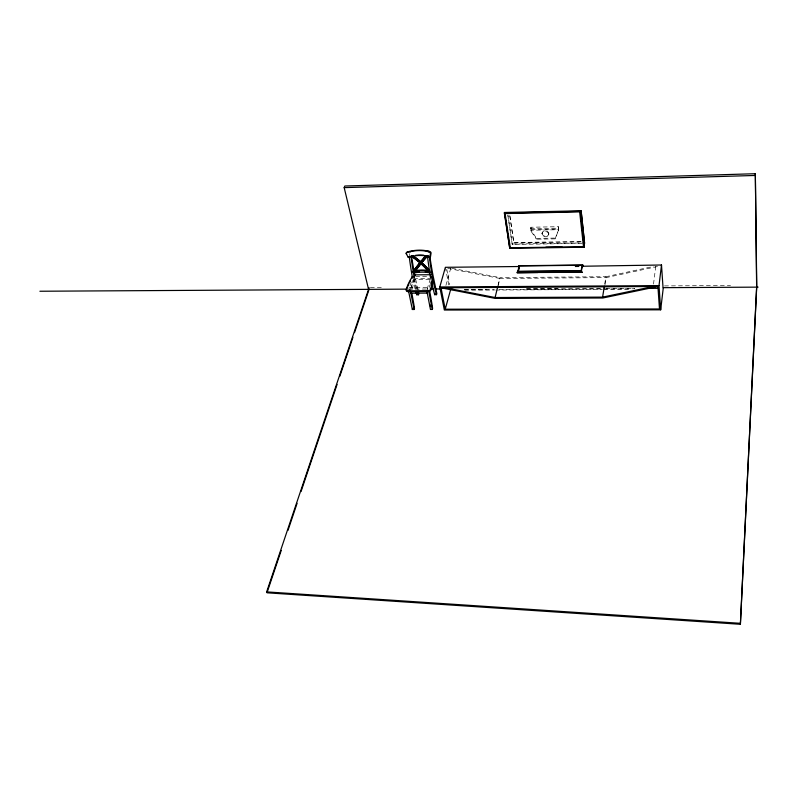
<?xml version="1.0" encoding="UTF-8"?>
<svg xmlns="http://www.w3.org/2000/svg" width="798" height="798" viewBox="0 0 798 798"><rect width="100%" height="100%" fill="white"/><g stroke="black" fill="none" stroke-linecap="round" stroke-linejoin="round"><path stroke-width="0.6" stroke-dasharray="3.99 2.99" d="M653.522 284.098L655.806 265.934M604.734 283.918L605.891 276.726L653.372 266.452M604.974 284.806L606.131 277.604L660.425 265.884M555.099 238.871L558.63 229.714L531.089 230.233L536.575 238.393L536.406 239.181L555.099 238.871L558.46 230.512L558.47 226.712L530.909 227.24L530.909 231.021L536.406 239.181M558.46 230.512L558.47 226.712M548.725 234.562L548.805 233.305A3.392 2.643 9.5 0 0 545.333 230.871A3.392 2.643 9.5 0 0 542.121 233.096L542.032 234.353A3.392 2.643 9.5 0 0 545.503 236.777A3.392 2.643 9.5 0 0 548.725 234.562L548.685 233.864A3.392 2.643 9.5 0 0 545.214 231.44A3.392 2.643 9.5 0 0 541.992 233.664M530.909 231.021L530.909 227.24M581.303 241.914L513.852 242.991L509.653 213.944M582.121 243.38L512.246 244.467L507.937 214.911M497.922 285.804L499.907 277.594L605.891 276.726M498.201 285.494L499.897 278.452L606.131 277.604M445.912 285.445L450.78 268.078M429.294 287.36L429.942 285.145M430.092 284.716L431.07 281.385M427.05 289.295L430.491 278.512M411.977 289.265L414.671 280.397L414.272 278.492M411.329 281.963L409.025 288.587A191.121 54.184 -88.8 0 1 409.364 290.173M414.062 277.544L410.86 288.577A191.211 53.965 -88.8 0 1 411.189 290.163M410.611 289.385L413.294 280.417L414.671 280.397M530.58 228.687L558.171 228.158M531.229 229.585L558.76 229.066M536.575 238.393L555.268 238.073M513.962 242.542L581.383 241.465M512.356 244.028L584.655 242.891M575.139 266.492L580.106 266.442M575.039 266.771L580.006 266.722M415.648 276.697L428.456 276.587M431.628 278.532L415.369 278.662L415.09 279.569L431.359 279.44M370.362 287.709L382.821 287.629M408.995 287.47L428.935 287.35M664.495 285.913L730.549 285.504M408.357 289.135L429.504 289.006M526.53 288.457L557.622 288.278M464.336 289.405L486.7 289.275M526.471 289.056L604.774 288.617M606.021 288.607L634.6 288.447M464.496 289.724L494.331 289.554M499.309 289.524L634.819 288.776M464.675 290.213L494.441 290.053M495.688 290.043L602.35 289.465M603.587 289.455L629.642 289.315M451.977 268.308L499.907 277.594M447.788 268.357L499.897 278.452M418.032 289.903L415.479 278.303M415.938 288.647L413.943 279.629M414.431 278.492L414.84 280.397A147.73 34.613 89 0 0 416.965 289.046M427.568 288.477L427.888 290.073M446.8 269.305L449.753 284.736M445.374 267.31L448.865 285.455M507.837 215.35L512.246 244.467M509.723 215.57L513.852 242.991M542.121 233.096L542.161 233.794A3.392 2.643 9.5 0 0 545.623 236.208A3.392 2.643 9.5 0 0 548.844 233.994M415.16 289.056A147.67 34.763 89 0 1 413.015 280.417M409.593 255.709A181.036 41.656 88.9 0 1 409.284 253.634"/><path stroke-width="1.2" d="M369.115 287.719L266.652 591.897L266.981 592.794L740.384 624.285L756.723 285.345L755.337 173.715L344.796 186.014L344.177 187.63L368.776 290.253L354.512 332.626M740.384 624.285L756.644 288.108L755.337 173.715M518.66 266.522L445.374 267.31L439.788 286.971L444.346 310.023L660.684 309.824L663.128 289.135L661.502 264.996L582.839 266.243M660.684 309.824L659.008 285.614L661.502 264.996M445.264 287.769L495.099 297.524L602.59 297.125L604.345 286.322M409.284 256.537L407.968 256.926L409.374 256.926A25.247 15.352 -12.3 0 1 428.875 256.667L429.873 256.996L430.431 253.415A1.157 0.798 58 0 0 429.484 252.078L428.676 251.819A26.464 16.03 -12.3 0 0 408.247 252.108L407.279 252.397A1.157 1.037 -30.2 0 0 406.431 253.744M519.109 266.921C517.712 262.841 519.717 270.093 517.842 271.559L581.423 270.951C580.635 270.063 583.129 262.283 583.268 265.814M584.256 247.22L580.385 210.752L584.256 247.22L509.752 248.318L504.346 213.056L504.486 212.487L581.124 210.792L584.575 243.34L581.124 210.792M518.53 270.452L519.049 268.208M517.842 271.559L519.099 265.714L582.43 265.026L581.423 270.951M509.752 248.318L504.486 212.487M495.099 297.524L497.643 286.971M421.184 263.42A48.339 7.601 -56.3 0 1 426.721 256.956L427.598 255.889M445.224 309.215L441.005 287.789L657.911 286.492L659.487 308.976L445.224 309.215L450.661 289.474L453.144 289.465M427.05 291.978L430.461 309.474L432.297 309.464L432.616 308.357A192.109 51.71 -88.8 0 0 429.773 291.669M431.977 284.088A148.258 33.277 89.1 0 0 434.701 294.671L436.516 294.661L436.825 293.574L432.985 275.28A181.804 39.681 89 0 1 430.012 257.515M434.701 294.671L435.01 293.584M431.169 285.824L432.785 280.258M411.848 293.375A191.211 53.965 -88.8 0 1 414.501 308.377L414.172 309.484L412.357 309.494L412.686 308.377M418.611 292.407L418.571 294.741L416.775 294.751L417.095 293.664M428.885 252.008L429.115 251.25L427.259 251.27M426.97 291.18L427.369 293.095L410.95 293.175L411.229 292.258M411.289 256.038L411.07 256.796A152.308 35.421 89.1 0 0 413.883 275.559L414.232 277.534L414.641 274.861L430.93 274.712M410.721 251.819L408.975 251.54M267.38 591.617L281.245 550.411M287.978 530.401L297.085 503.329M301.046 491.548L337.085 384.427M339.858 376.187L352.925 337.335M427.928 270.402A25.736 13.436 -9.7 0 0 414.092 270.781L413.284 271.45L413.544 273.046L414.451 272.866A24.728 12.928 -9.7 0 1 429.095 272.726L430.092 272.337M420.057 264.736A48.628 7.641 -56.3 0 0 416.486 269.335L415.309 270.971L416.456 269.445A48.339 7.601 -56.3 0 1 420.017 264.866L421.234 263.28A48.628 7.641 -56.3 0 1 426.8 256.776L427.618 255.889L427.509 256.577A152.837 34.045 89.2 0 0 430.202 275.42L430.531 277.405L430.391 276.547L432.187 276.587L432.955 280.258A148.318 33.117 89.1 0 0 436.516 294.661M427.947 270.851L426.691 269.225A48.389 26.384 48.9 0 0 422.202 264.707L420.656 263.29A48.389 26.384 48.9 0 0 412.586 256.966L411.189 256.238L412.566 257.146A48.099 26.224 48.9 0 1 420.586 263.43L422.132 264.836A48.099 26.224 48.9 0 1 426.581 269.335L427.947 270.851L429.713 271.031L428.925 270.113A48.129 26.214 48.9 0 0 421.504 262.622L419.987 261.106A48.419 26.364 48.9 0 0 413.504 256.148L411.309 256.108M413.544 273.046L413.763 272.487M411.778 278.592A92.608 57.665 -9.8 0 1 412.436 277.554A152.248 35.571 89.1 0 1 409.234 256.826L411.03 256.487M412.885 271.799L414.102 270.163A48.628 7.591 -56.3 0 1 420.047 262.492L421.204 261.086A48.628 7.591 -56.3 0 1 425.613 255.988M412.875 271.889L414.082 270.263A48.349 7.551 -56.3 0 1 419.997 262.632L421.144 261.235A48.349 7.551 -56.3 0 1 425.534 256.168L427.588 256.018M411.189 256.238L413.075 255.869M429.873 256.996L430.511 256.637L431.08 253.046A1.157 0.798 58 0 0 430.132 251.719L429.294 251.44A27.491 16.658 -12.3 0 0 408.077 251.749L407.08 252.048A1.157 1.037 -30.2 0 0 406.222 253.395L406.491 254.003M582.101 272.298L581.403 270.721L517.812 271.33L516.914 272.577L582.101 272.298L557.882 272.327M602.59 297.125L653.223 286.522M657.911 286.492L602.839 298.003L495.099 298.382L441.005 287.789M413.284 271.45L414.192 271.27A24.748 12.918 -9.7 0 1 428.845 271.13L429.623 271.29L429.873 272.886M415.179 270.991L413.394 271.19L415.369 270.821M517.284 272.896L537.952 272.517M344.177 187.63L755.247 175.46M504.346 213.056L580.286 211.32M545.882 247.22L562.011 246.981M519.129 265.943L582.46 265.265M432.187 276.587A88.728 54.244 -14.4 0 1 430.651 289.325A2.145 1.327 -11.9 0 1 428.167 290.711L407.838 290.821A2.135 1.317 -12.5 0 1 406.202 289.465A92.658 57.656 -9.8 0 1 412.267 276.756L414.062 276.746M432.207 277.385L432.346 277.385A88.688 54.264 -14.4 0 1 430.82 290.123A2.145 1.327 -11.9 0 1 428.336 291.509L408.007 291.609A2.135 1.317 -12.5 0 1 406.372 290.263A92.608 57.665 -9.8 0 1 406.721 289.185M439.788 286.971L659.008 285.614M39.9 291.24L407.12 289.135M430.75 289.006L433.234 288.986M435.728 288.976L440.696 288.946M663.347 287.669L758.1 287.13M648.275 288.377L658.21 288.317M266.652 591.897L740.354 623.308M427.469 256.268L429.304 256.397M428.007 270.692L429.773 270.871L429.035 270.013A48.419 26.364 48.9 0 0 421.573 262.482M412.975 255.998L413.484 256.328A48.129 26.214 48.9 0 1 419.938 261.255M406.401 253.894L408.177 257.285M406.292 253.654L406.611 254.243M408.436 290.502L412.357 309.494M410.272 290.492L410.95 293.175M410.611 292.058L414.172 309.484M412.267 276.756L412.436 277.554M414.641 274.861L414.81 275.659M428.895 291.968L432.297 309.464M415.529 255.33A26.264 15.97 -12.3 0 1 423.838 255.21M432.376 277.385A152.897 33.885 89.2 0 1 429.364 256.557M430.252 304.936A192.019 51.94 -88.8 0 1 430.521 306.641M416.775 294.751A147.67 34.763 89 0 1 416.117 292.517M418.571 294.741A147.73 34.613 89 0 1 417.923 292.507M428.167 257.535A181.735 39.86 89 0 1 427.858 255.47M414.87 275.44A181.106 41.476 88.9 0 1 414.511 273.554M413.783 269.724A181.106 41.476 88.9 0 1 411.439 255.689M407.1 288.108A92.608 57.665 -9.8 0 1 408.895 283.839M409.414 282.781A92.608 57.665 -9.8 0 1 410.541 280.677M415.938 272.118A25.716 13.446 -9.7 0 1 419.09 271.769M425.254 271.709A25.716 13.446 -9.7 0 1 428.177 272.008M579.657 211.889L505.094 213.575L510.331 247.789L583.518 246.702L579.657 211.889"/></g></svg>
